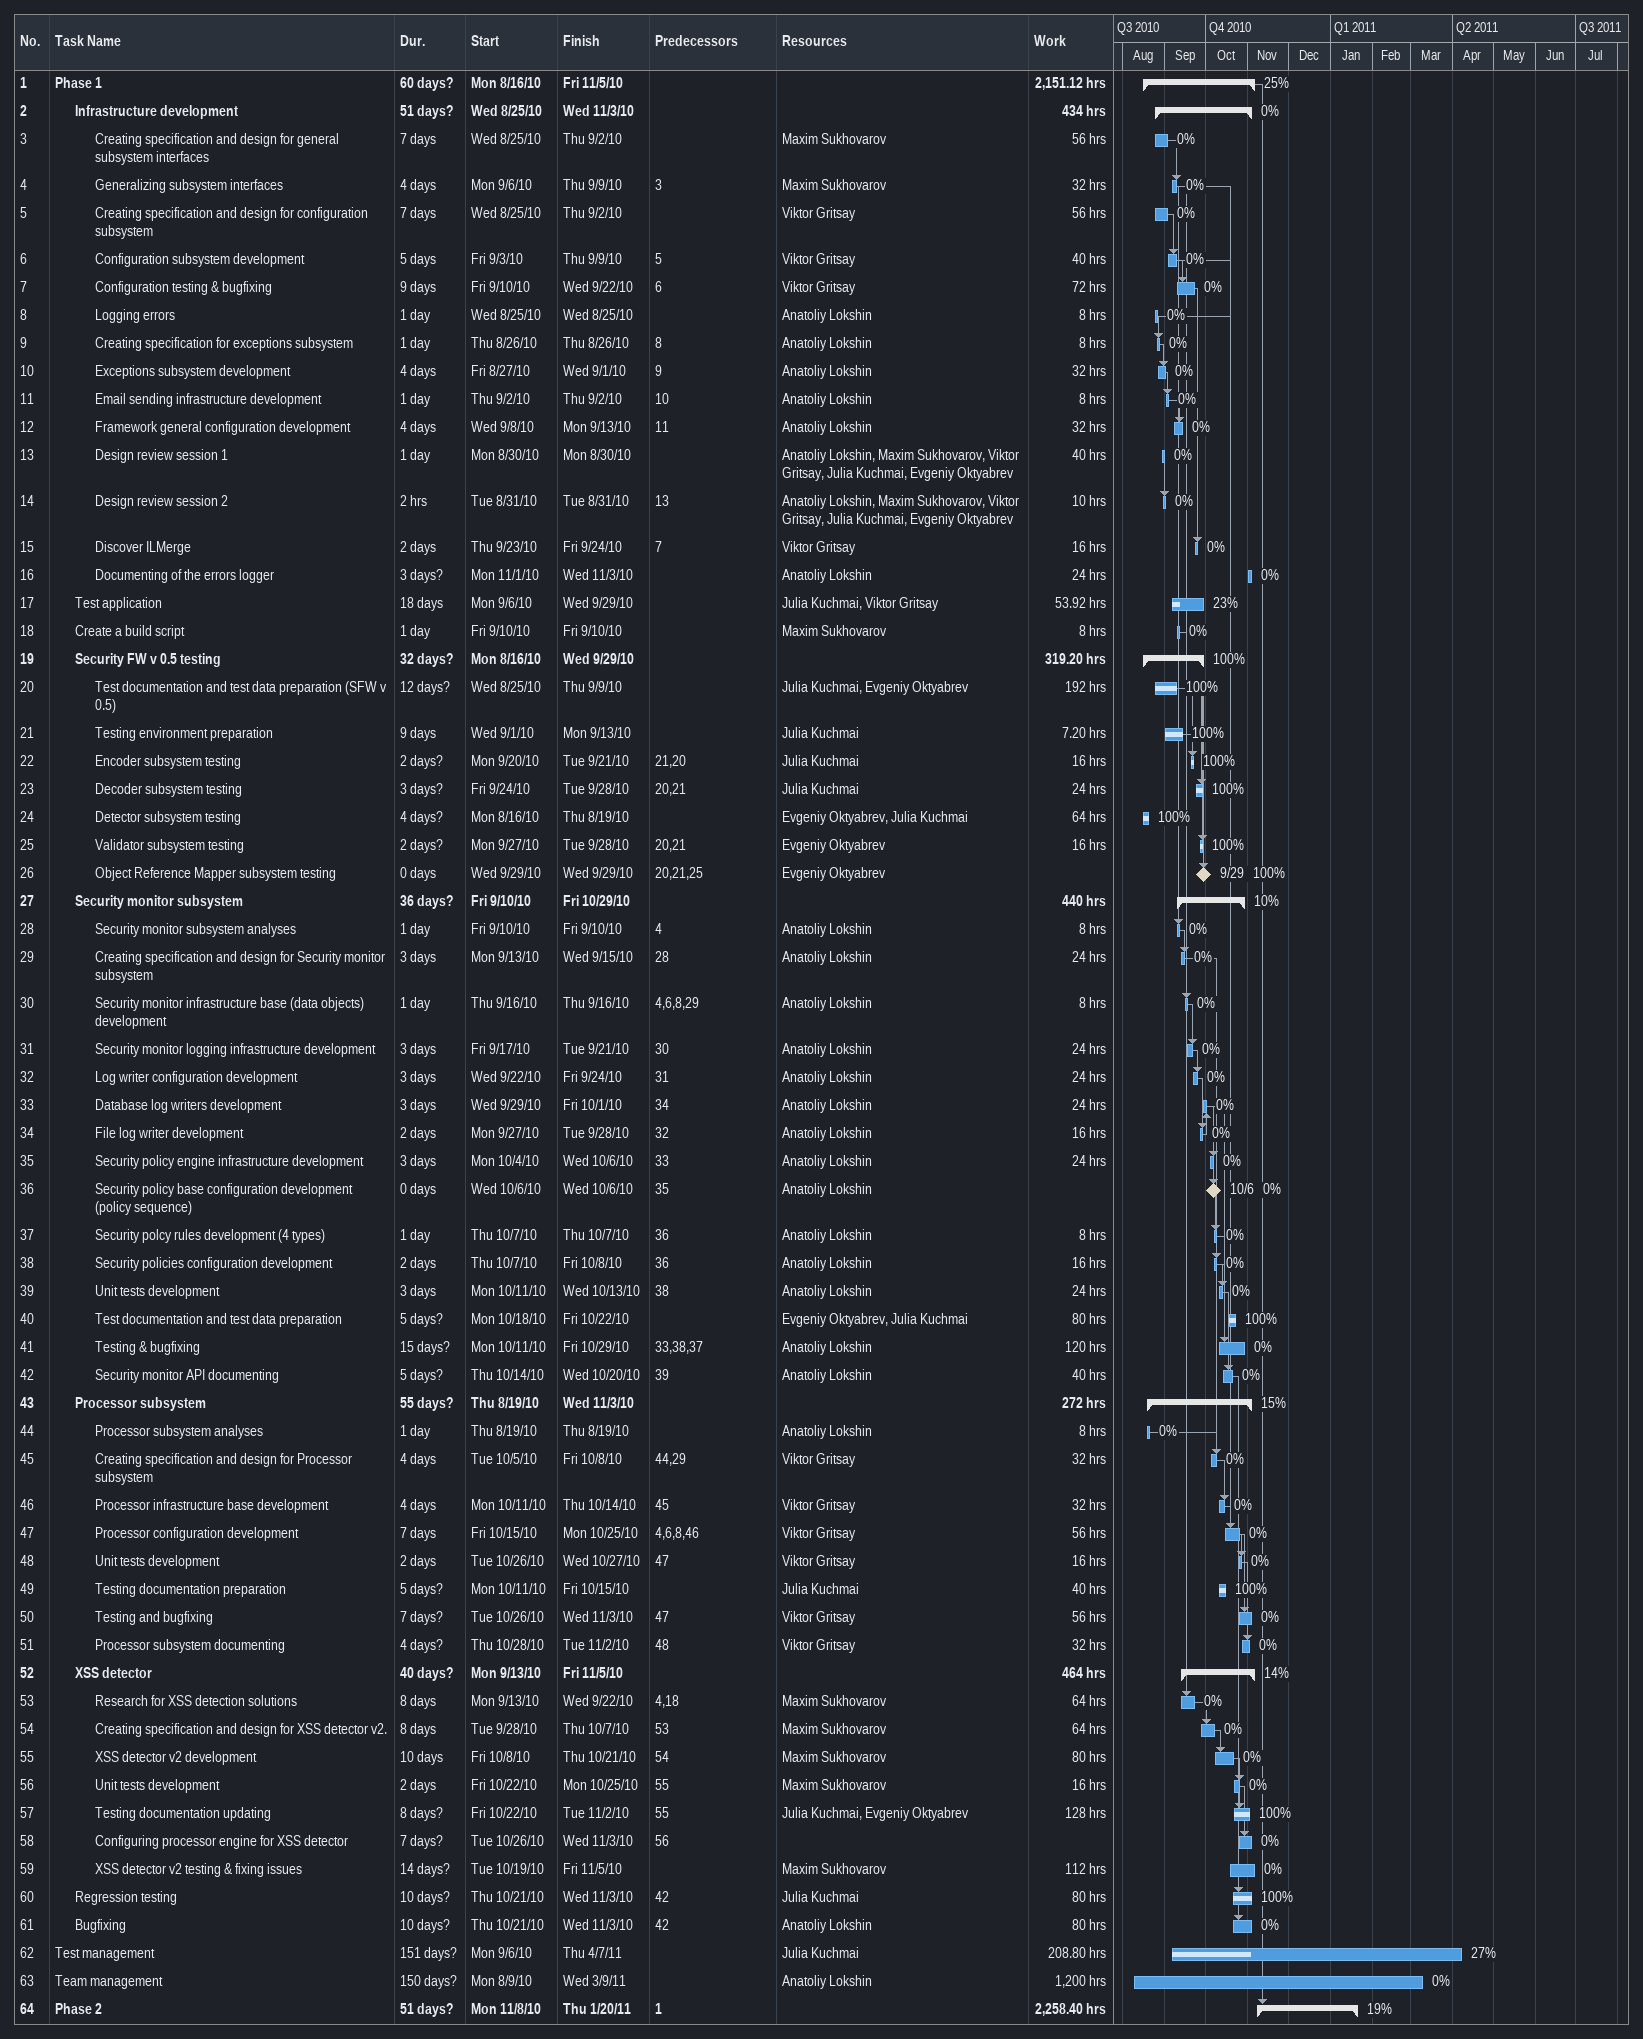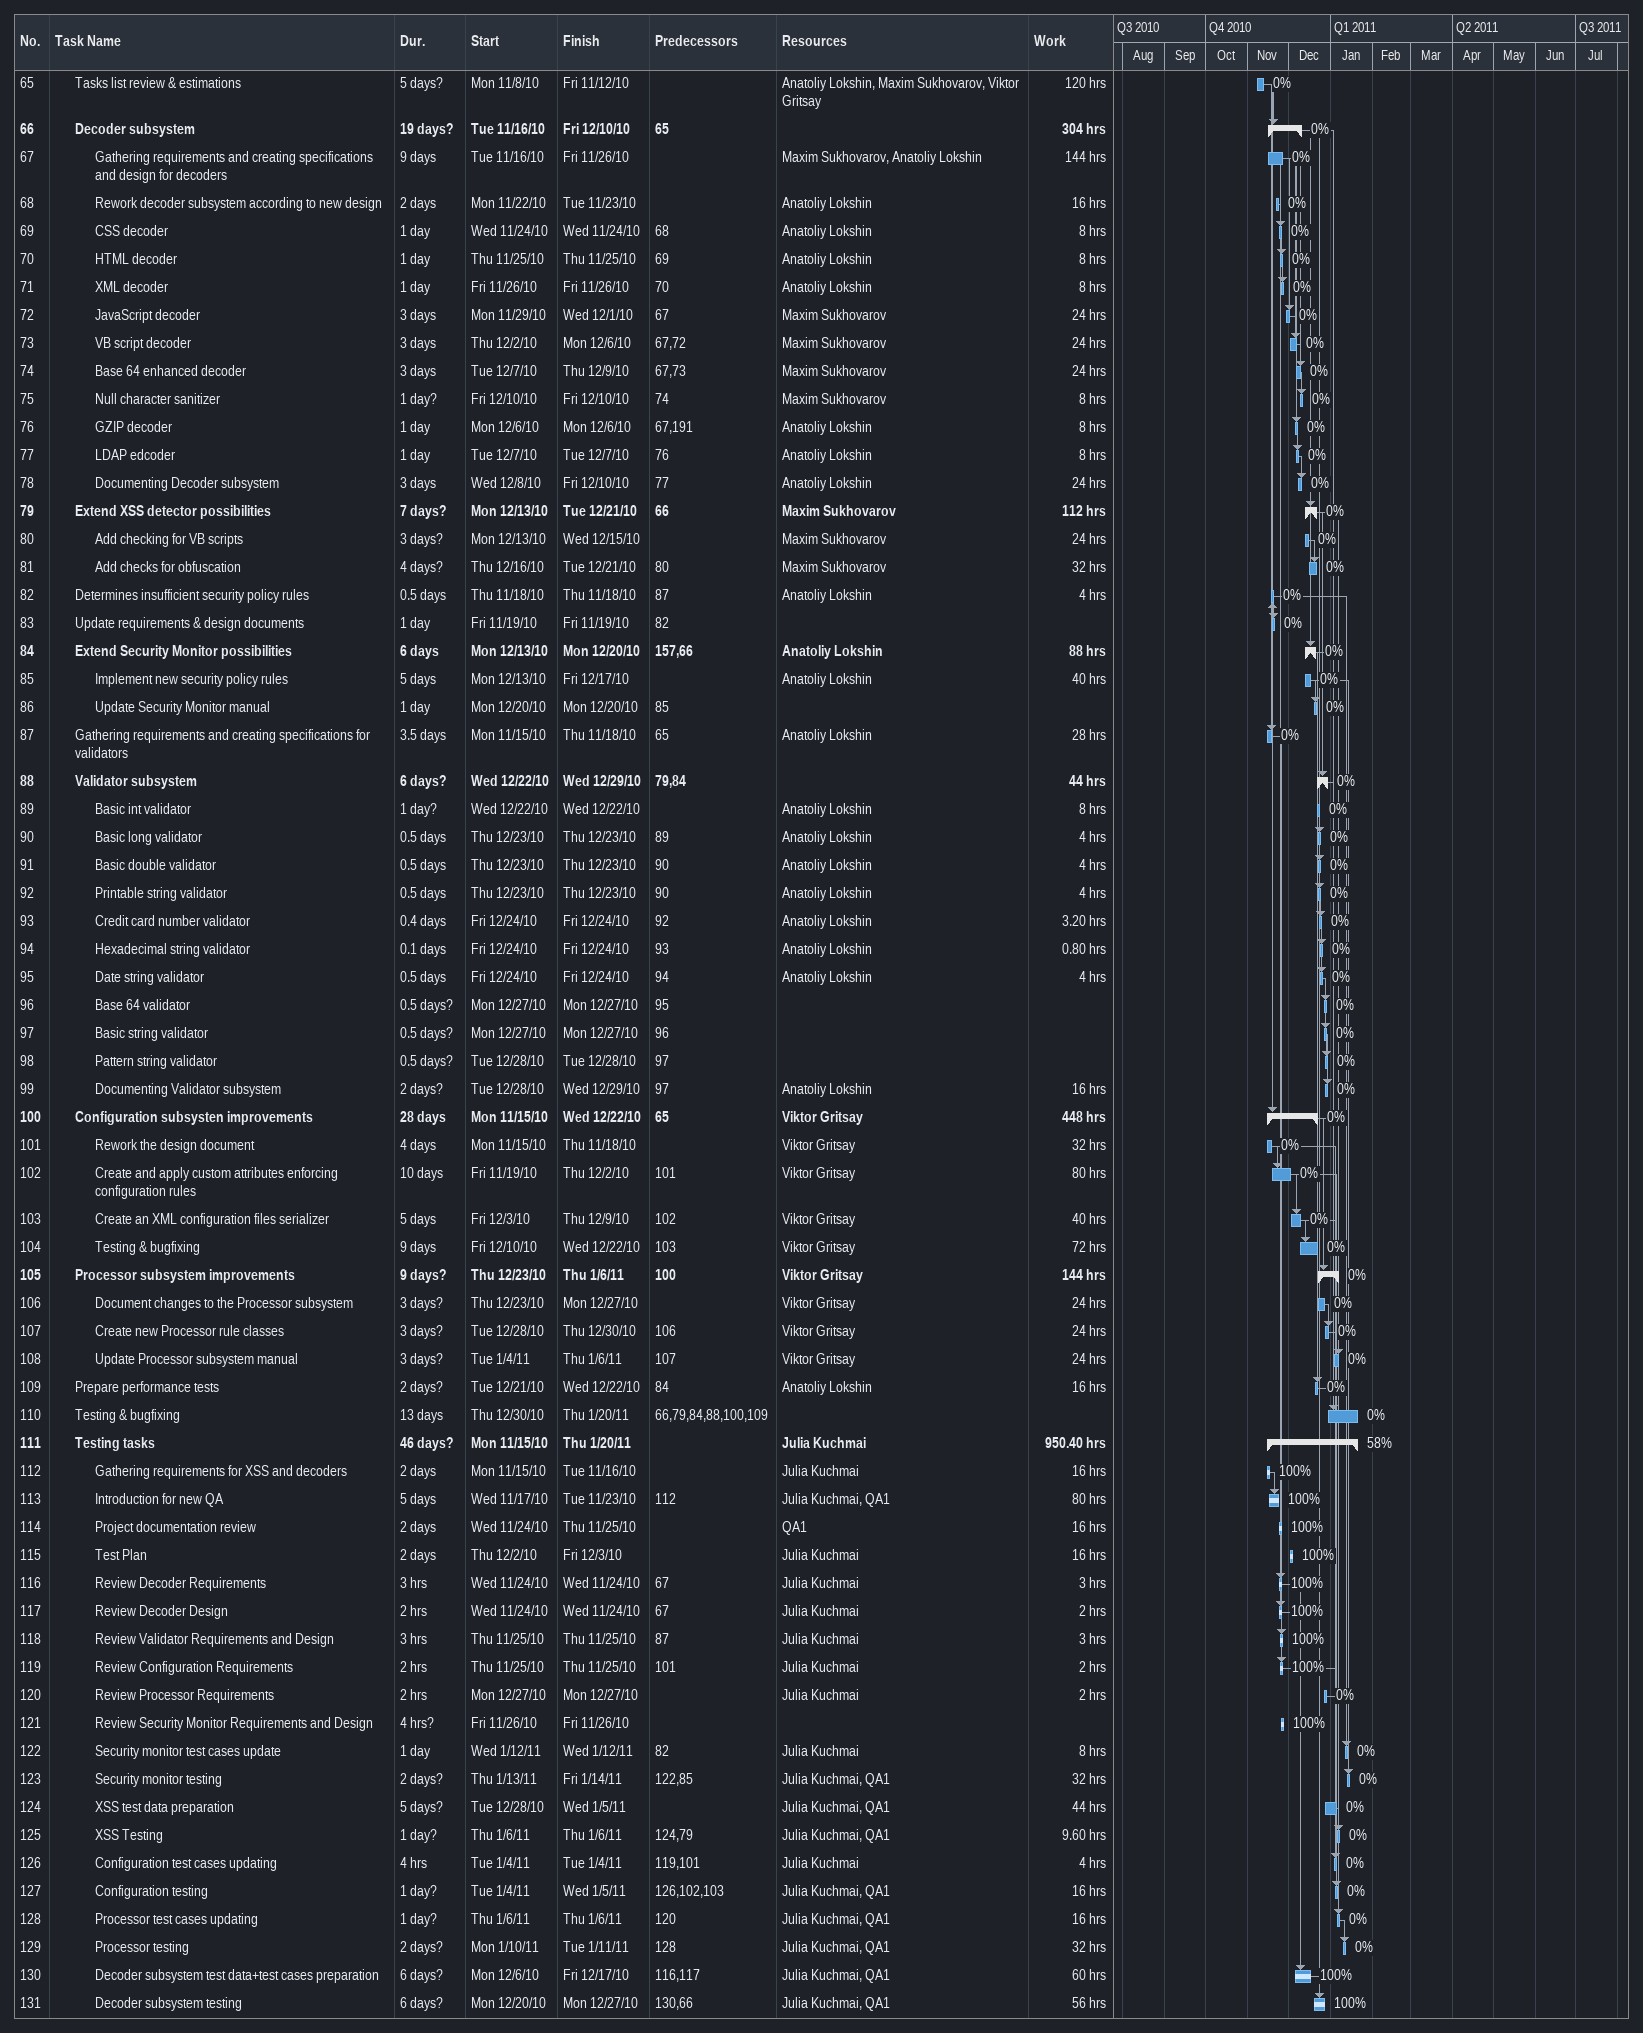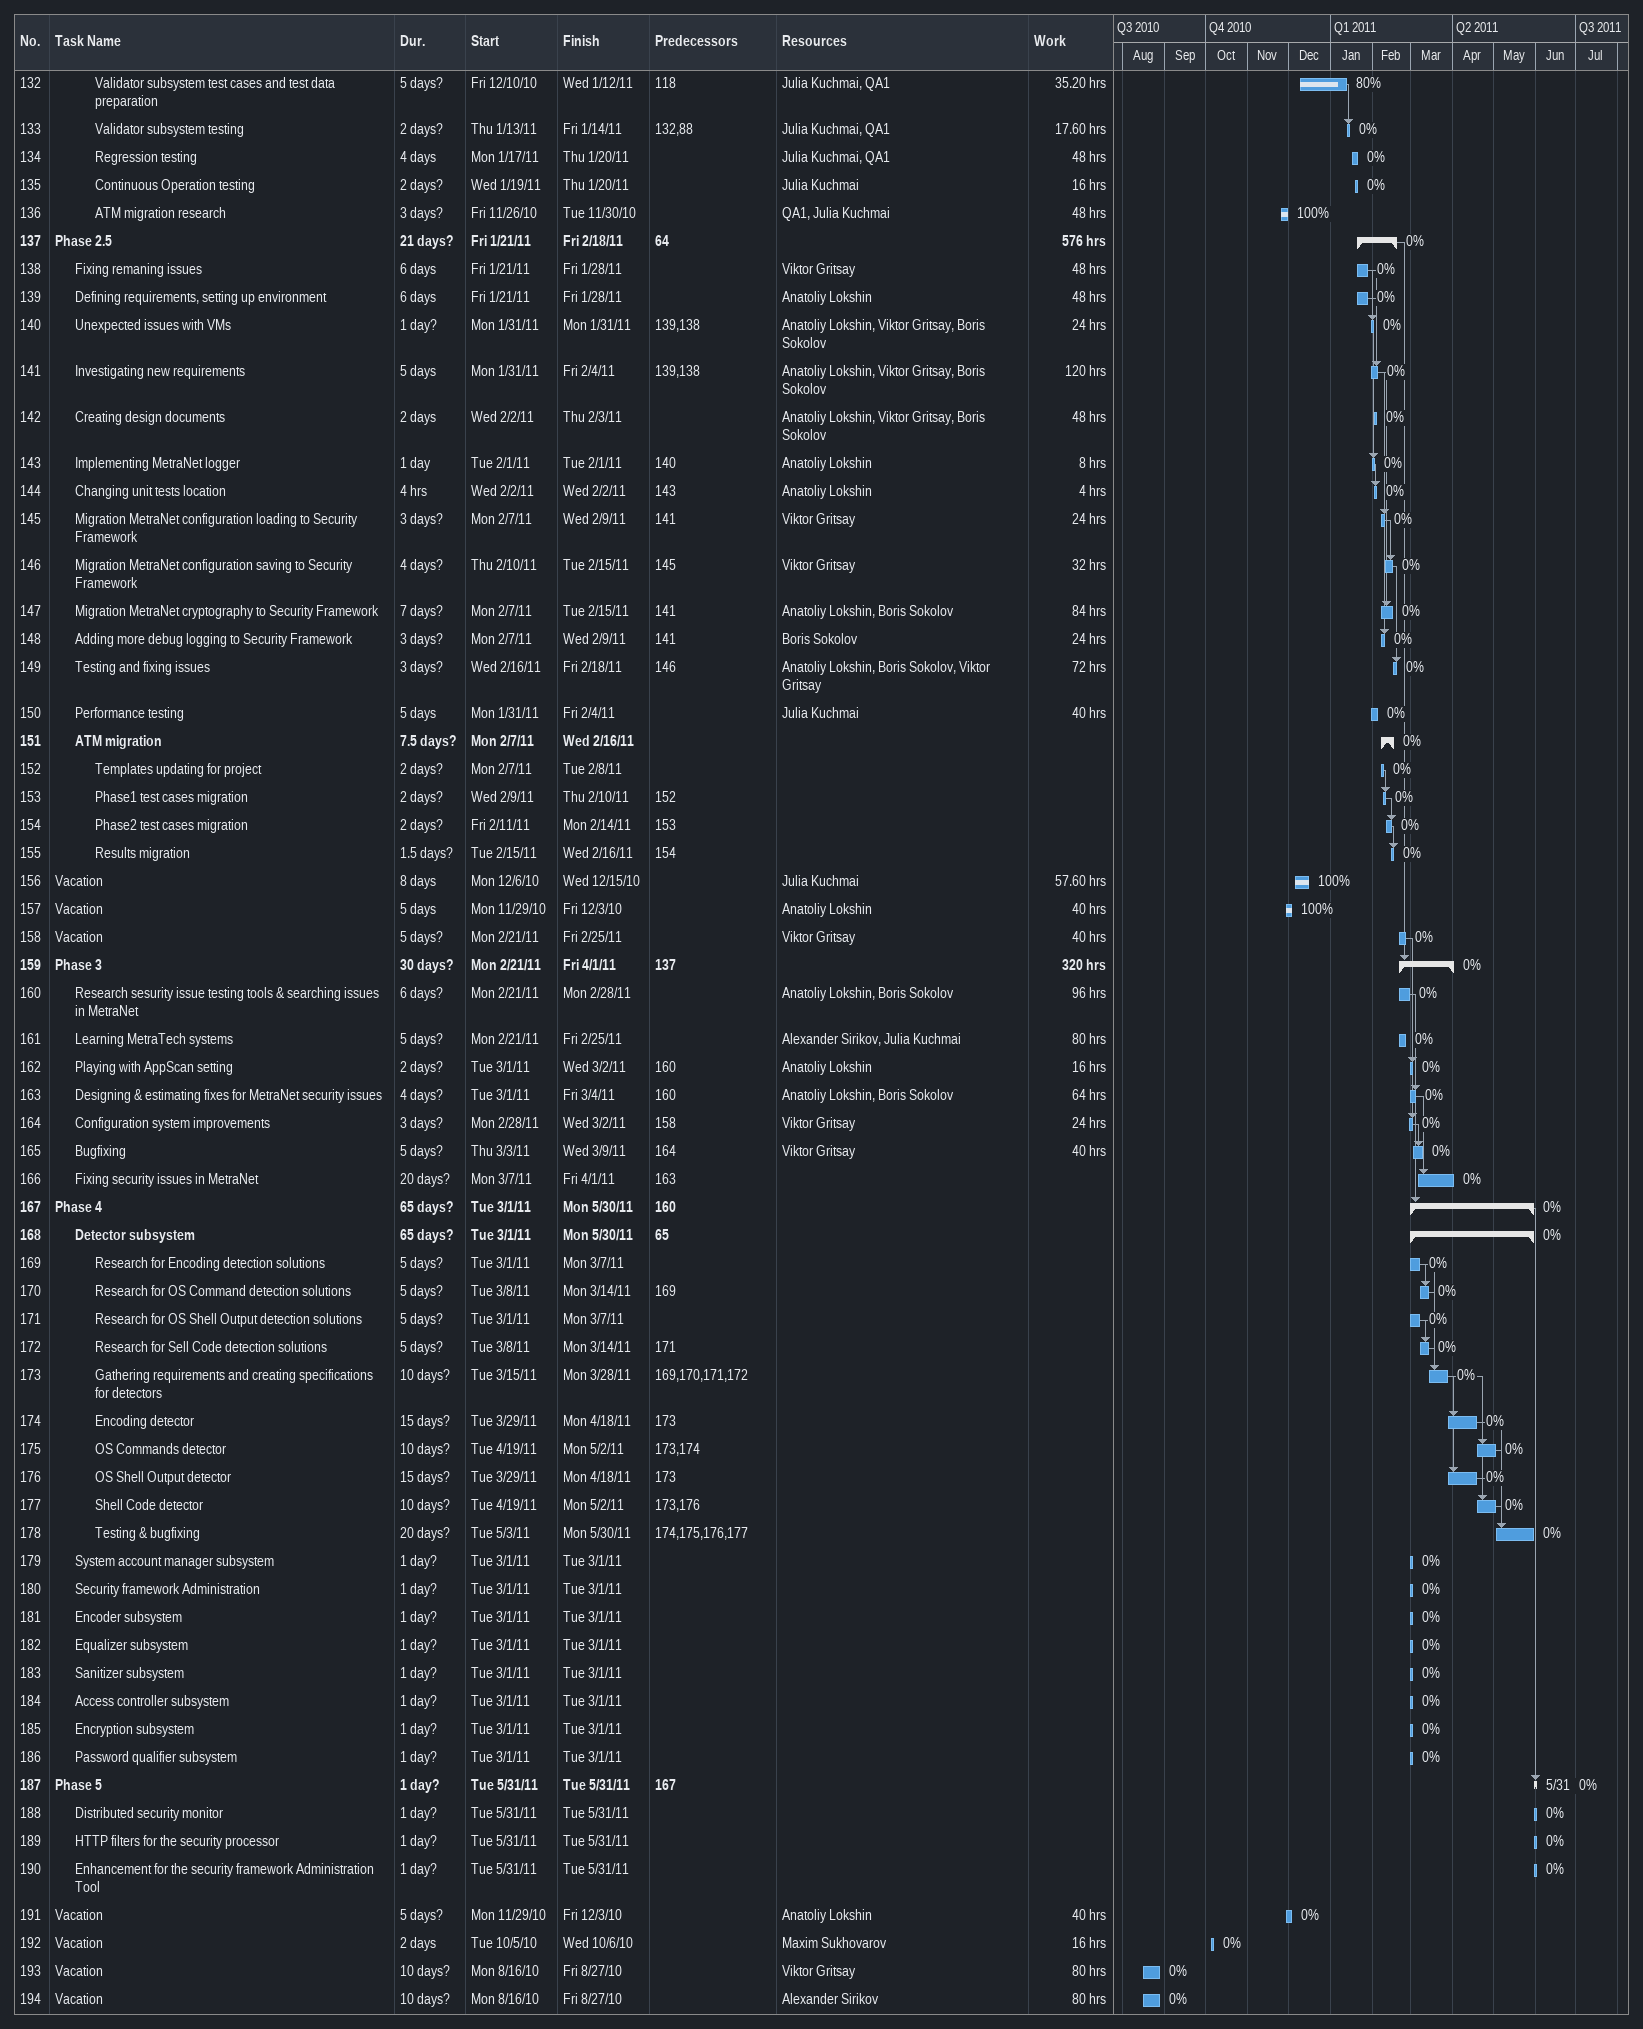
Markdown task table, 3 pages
| ID | Level | Task | Duration | Start | Finish | Predecessors | Resources | % complete | Work (h) |
|---|---|---|---|---|---|---|---|---|---|
| 1 | 1 | **Phase 1** | 60d? | 2010-08-16 | 2010-11-05 |  |  | 25 | 2151.12 |
| 2 | 2 | **Infrastructure development** | 51d? | 2010-08-25 | 2010-11-03 |  |  | 0 | 434 |
| 3 | 3 | Creating specification and design for general subsystem interfaces | 7d | 2010-08-25 | 2010-09-02 |  | Maxim Sukhovarov | 0 | 56 |
| 4 | 3 | Generalizing subsystem interfaces | 4d | 2010-09-06 | 2010-09-09 | 3 | Maxim Sukhovarov | 0 | 32 |
| 5 | 3 | Creating specification and design for configuration subsystem | 7d | 2010-08-25 | 2010-09-02 |  | Viktor Gritsay | 0 | 56 |
| 6 | 3 | Configuration subsystem development | 5d | 2010-09-03 | 2010-09-09 | 5 | Viktor Gritsay | 0 | 40 |
| 7 | 3 | Configuration testing & bugfixing | 9d | 2010-09-10 | 2010-09-22 | 6 | Viktor Gritsay | 0 | 72 |
| 8 | 3 | Logging errors | 1d | 2010-08-25 | 2010-08-25 |  | Anatoliy Lokshin | 0 | 8 |
| 9 | 3 | Creating specification for exceptions subsystem | 1d | 2010-08-26 | 2010-08-26 | 8 | Anatoliy Lokshin | 0 | 8 |
| 10 | 3 | Exceptions subsystem development | 4d | 2010-08-27 | 2010-09-01 | 9 | Anatoliy Lokshin | 0 | 32 |
| 11 | 3 | Email sending infrastructure development | 1d | 2010-09-02 | 2010-09-02 | 10 | Anatoliy Lokshin | 0 | 8 |
| 12 | 3 | Framework general configuration development | 4d | 2010-09-08 | 2010-09-13 | 11 | Anatoliy Lokshin | 0 | 32 |
| 13 | 3 | Design review session 1 | 1d | 2010-08-30 | 2010-08-30 |  | Anatoliy Lokshin, Maxim Sukhovarov, Viktor Gritsay, Julia Kuchmai, Evgeniy Oktyabrev | 0 | 40 |
| 14 | 3 | Design review session 2 | 2h | 2010-08-31 | 2010-08-31 | 13 | Anatoliy Lokshin, Maxim Sukhovarov, Viktor Gritsay, Julia Kuchmai, Evgeniy Oktyabrev | 0 | 10 |
| 15 | 3 | Discover ILMerge | 2d | 2010-09-23 | 2010-09-24 | 7 | Viktor Gritsay | 0 | 16 |
| 16 | 3 | Documenting of the errors logger | 3d? | 2010-11-01 | 2010-11-03 |  | Anatoliy Lokshin | 0 | 24 |
| 17 | 2 | Test application | 18d | 2010-09-06 | 2010-09-29 |  | Julia Kuchmai, Viktor Gritsay | 23 | 53.92 |
| 18 | 2 | Create a build script | 1d | 2010-09-10 | 2010-09-10 |  | Maxim Sukhovarov | 0 | 8 |
| 19 | 2 | **Security FW v 0.5 testing** | 32d? | 2010-08-16 | 2010-09-29 |  |  | 100 | 319.20 |
| 20 | 3 | Test documentation and test data preparation (SFW v 0.5) | 12d? | 2010-08-25 | 2010-09-09 |  | Julia Kuchmai, Evgeniy Oktyabrev | 100 | 192 |
| 21 | 3 | Testing environment preparation | 9d | 2010-09-01 | 2010-09-13 |  | Julia Kuchmai | 100 | 7.20 |
| 22 | 3 | Encoder subsystem testing | 2d? | 2010-09-20 | 2010-09-21 | 21, 20 | Julia Kuchmai | 100 | 16 |
| 23 | 3 | Decoder subsystem testing | 3d? | 2010-09-24 | 2010-09-28 | 20, 21 | Julia Kuchmai | 100 | 24 |
| 24 | 3 | Detector subsystem testing | 4d? | 2010-08-16 | 2010-08-19 |  | Evgeniy Oktyabrev, Julia Kuchmai | 100 | 64 |
| 25 | 3 | Validator subsystem testing | 2d? | 2010-09-27 | 2010-09-28 | 20, 21 | Evgeniy Oktyabrev | 100 | 16 |
| 26 | 3 | Object Reference Mapper subsystem testing | 0d | 2010-09-29 | 2010-09-29 | 20, 21, 25 | Evgeniy Oktyabrev | 100 |  |
| 27 | 2 | **Security monitor subsystem** | 36d? | 2010-09-10 | 2010-10-29 |  |  | 10 | 440 |
| 28 | 3 | Security monitor subsystem analyses | 1d | 2010-09-10 | 2010-09-10 | 4 | Anatoliy Lokshin | 0 | 8 |
| 29 | 3 | Creating specification and design for Security monitor subsystem | 3d | 2010-09-13 | 2010-09-15 | 28 | Anatoliy Lokshin | 0 | 24 |
| 30 | 3 | Security monitor infrastructure base (data objects) development | 1d | 2010-09-16 | 2010-09-16 | 4, 6, 8, 29 | Anatoliy Lokshin | 0 | 8 |
| 31 | 3 | Security monitor logging infrastructure development | 3d | 2010-09-17 | 2010-09-21 | 30 | Anatoliy Lokshin | 0 | 24 |
| 32 | 3 | Log writer configuration development | 3d | 2010-09-22 | 2010-09-24 | 31 | Anatoliy Lokshin | 0 | 24 |
| 33 | 3 | Database log writers development | 3d | 2010-09-29 | 2010-10-01 | 34 | Anatoliy Lokshin | 0 | 24 |
| 34 | 3 | File log writer development | 2d | 2010-09-27 | 2010-09-28 | 32 | Anatoliy Lokshin | 0 | 16 |
| 35 | 3 | Security policy engine infrastructure development | 3d | 2010-10-04 | 2010-10-06 | 33 | Anatoliy Lokshin | 0 | 24 |
| 36 | 3 | Security policy base configuration development (policy sequence) | 0d | 2010-10-06 | 2010-10-06 | 35 | Anatoliy Lokshin | 0 |  |
| 37 | 3 | Security polcy rules development (4 types) | 1d | 2010-10-07 | 2010-10-07 | 36 | Anatoliy Lokshin | 0 | 8 |
| 38 | 3 | Security policies configuration development | 2d | 2010-10-07 | 2010-10-08 | 36 | Anatoliy Lokshin | 0 | 16 |
| 39 | 3 | Unit tests development | 3d | 2010-10-11 | 2010-10-13 | 38 | Anatoliy Lokshin | 0 | 24 |
| 40 | 3 | Test documentation and test data preparation | 5d? | 2010-10-18 | 2010-10-22 |  | Evgeniy Oktyabrev, Julia Kuchmai | 100 | 80 |
| 41 | 3 | Testing & bugfixing | 15d? | 2010-10-11 | 2010-10-29 | 33, 38, 37 | Anatoliy Lokshin | 0 | 120 |
| 42 | 3 | Security monitor API documenting | 5d? | 2010-10-14 | 2010-10-20 | 39 | Anatoliy Lokshin | 0 | 40 |
| 43 | 2 | **Processor subsystem** | 55d? | 2010-08-19 | 2010-11-03 |  |  | 15 | 272 |
| 44 | 3 | Processor subsystem analyses | 1d | 2010-08-19 | 2010-08-19 |  | Anatoliy Lokshin | 0 | 8 |
| 45 | 3 | Creating specification and design for Processor subsystem | 4d | 2010-10-05 | 2010-10-08 | 44, 29 | Viktor Gritsay | 0 | 32 |
| 46 | 3 | Processor infrastructure base development | 4d | 2010-10-11 | 2010-10-14 | 45 | Viktor Gritsay | 0 | 32 |
| 47 | 3 | Processor configuration development | 7d | 2010-10-15 | 2010-10-25 | 4, 6, 8, 46 | Viktor Gritsay | 0 | 56 |
| 48 | 3 | Unit tests development | 2d | 2010-10-26 | 2010-10-27 | 47 | Viktor Gritsay | 0 | 16 |
| 49 | 3 | Testing documentation preparation | 5d? | 2010-10-11 | 2010-10-15 |  | Julia Kuchmai | 100 | 40 |
| 50 | 3 | Testing and bugfixing | 7d? | 2010-10-26 | 2010-11-03 | 47 | Viktor Gritsay | 0 | 56 |
| 51 | 3 | Processor subsystem documenting | 4d? | 2010-10-28 | 2010-11-02 | 48 | Viktor Gritsay | 0 | 32 |
| 52 | 2 | **XSS detector** | 40d? | 2010-09-13 | 2010-11-05 |  |  | 14 | 464 |
| 53 | 3 | Research for XSS detection solutions | 8d | 2010-09-13 | 2010-09-22 | 4, 18 | Maxim Sukhovarov | 0 | 64 |
| 54 | 3 | Creating specification and design for XSS detector v2. | 8d | 2010-09-28 | 2010-10-07 | 53 | Maxim Sukhovarov | 0 | 64 |
| 55 | 3 | XSS detector v2 development | 10d | 2010-10-08 | 2010-10-21 | 54 | Maxim Sukhovarov | 0 | 80 |
| 56 | 3 | Unit tests development | 2d | 2010-10-22 | 2010-10-25 | 55 | Maxim Sukhovarov | 0 | 16 |
| 57 | 3 | Testing documentation updating | 8d? | 2010-10-22 | 2010-11-02 | 55 | Julia Kuchmai, Evgeniy Oktyabrev | 100 | 128 |
| 58 | 3 | Configuring processor engine for XSS detector | 7d? | 2010-10-26 | 2010-11-03 | 56 |  | 0 |  |
| 59 | 3 | XSS detector v2 testing & fixing issues | 14d? | 2010-10-19 | 2010-11-05 |  | Maxim Sukhovarov | 0 | 112 |
| 60 | 2 | Regression testing | 10d? | 2010-10-21 | 2010-11-03 | 42 | Julia Kuchmai | 100 | 80 |
| 61 | 2 | Bugfixing | 10d? | 2010-10-21 | 2010-11-03 | 42 | Anatoliy Lokshin | 0 | 80 |
| 62 | 1 | Test management | 151d? | 2010-09-06 | 2011-04-07 |  | Julia Kuchmai | 27 | 208.80 |
| 63 | 1 | Team management | 150d? | 2010-08-09 | 2011-03-09 |  | Anatoliy Lokshin | 0 | 1200 |
| 64 | 1 | **Phase 2** | 51d? | 2010-11-08 | 2011-01-20 | 1 |  | 19 | 2258.40 |
| 65 | 2 | Tasks list review & estimations | 5d? | 2010-11-08 | 2010-11-12 |  | Anatoliy Lokshin, Maxim Sukhovarov, Viktor Gritsay | 0 | 120 |
| 66 | 2 | **Decoder subsystem** | 19d? | 2010-11-16 | 2010-12-10 | 65 |  | 0 | 304 |
| 67 | 3 | Gathering requirements and creating specifications and design for decoders | 9d | 2010-11-16 | 2010-11-26 |  | Maxim Sukhovarov, Anatoliy Lokshin | 0 | 144 |
| 68 | 3 | Rework decoder subsystem according to new design | 2d | 2010-11-22 | 2010-11-23 |  | Anatoliy Lokshin | 0 | 16 |
| 69 | 3 | CSS decoder | 1d | 2010-11-24 | 2010-11-24 | 68 | Anatoliy Lokshin | 0 | 8 |
| 70 | 3 | HTML decoder | 1d | 2010-11-25 | 2010-11-25 | 69 | Anatoliy Lokshin | 0 | 8 |
| 71 | 3 | XML decoder | 1d | 2010-11-26 | 2010-11-26 | 70 | Anatoliy Lokshin | 0 | 8 |
| 72 | 3 | JavaScript decoder | 3d | 2010-11-29 | 2010-12-01 | 67 | Maxim Sukhovarov | 0 | 24 |
| 73 | 3 | VB script decoder | 3d | 2010-12-02 | 2010-12-06 | 67, 72 | Maxim Sukhovarov | 0 | 24 |
| 74 | 3 | Base 64 enhanced decoder | 3d | 2010-12-07 | 2010-12-09 | 67, 73 | Maxim Sukhovarov | 0 | 24 |
| 75 | 3 | Null character sanitizer | 1d? | 2010-12-10 | 2010-12-10 | 74 | Maxim Sukhovarov | 0 | 8 |
| 76 | 3 | GZIP decoder | 1d | 2010-12-06 | 2010-12-06 | 67, 191 | Anatoliy Lokshin | 0 | 8 |
| 77 | 3 | LDAP edcoder | 1d | 2010-12-07 | 2010-12-07 | 76 | Anatoliy Lokshin | 0 | 8 |
| 78 | 3 | Documenting Decoder subsystem | 3d | 2010-12-08 | 2010-12-10 | 77 | Anatoliy Lokshin | 0 | 24 |
| 79 | 2 | **Extend XSS detector possibilities** | 7d? | 2010-12-13 | 2010-12-21 | 66 | Maxim Sukhovarov | 0 | 112 |
| 80 | 3 | Add checking for VB scripts | 3d? | 2010-12-13 | 2010-12-15 |  | Maxim Sukhovarov | 0 | 24 |
| 81 | 3 | Add checks for obfuscation | 4d? | 2010-12-16 | 2010-12-21 | 80 | Maxim Sukhovarov | 0 | 32 |
| 82 | 2 | Determines insufficient security policy rules | 0.5d | 2010-11-18 | 2010-11-18 | 87 | Anatoliy Lokshin | 0 | 4 |
| 83 | 2 | Update requirements & design documents | 1d | 2010-11-19 | 2010-11-19 | 82 |  | 0 |  |
| 84 | 2 | **Extend Security Monitor possibilities** | 6d | 2010-12-13 | 2010-12-20 | 157, 66 | Anatoliy Lokshin | 0 | 88 |
| 85 | 3 | Implement new security policy rules | 5d | 2010-12-13 | 2010-12-17 |  | Anatoliy Lokshin | 0 | 40 |
| 86 | 3 | Update Security Monitor manual | 1d | 2010-12-20 | 2010-12-20 | 85 |  | 0 |  |
| 87 | 2 | Gathering requirements and creating specifications for validators | 3.5d | 2010-11-15 | 2010-11-18 | 65 | Anatoliy Lokshin | 0 | 28 |
| 88 | 2 | **Validator subsystem** | 6d? | 2010-12-22 | 2010-12-29 | 79, 84 |  | 0 | 44 |
| 89 | 3 | Basic int validator | 1d? | 2010-12-22 | 2010-12-22 |  | Anatoliy Lokshin | 0 | 8 |
| 90 | 3 | Basic long validator | 0.5d | 2010-12-23 | 2010-12-23 | 89 | Anatoliy Lokshin | 0 | 4 |
| 91 | 3 | Basic double validator | 0.5d | 2010-12-23 | 2010-12-23 | 90 | Anatoliy Lokshin | 0 | 4 |
| 92 | 3 | Printable string validator | 0.5d | 2010-12-23 | 2010-12-23 | 90 | Anatoliy Lokshin | 0 | 4 |
| 93 | 3 | Credit card number validator | 0.4d | 2010-12-24 | 2010-12-24 | 92 | Anatoliy Lokshin | 0 | 3.20 |
| 94 | 3 | Hexadecimal string validator | 0.1d | 2010-12-24 | 2010-12-24 | 93 | Anatoliy Lokshin | 0 | 0.80 |
| 95 | 3 | Date string validator | 0.5d | 2010-12-24 | 2010-12-24 | 94 | Anatoliy Lokshin | 0 | 4 |
| 96 | 3 | Base 64 validator | 0.5d? | 2010-12-27 | 2010-12-27 | 95 |  | 0 |  |
| 97 | 3 | Basic string validator | 0.5d? | 2010-12-27 | 2010-12-27 | 96 |  | 0 |  |
| 98 | 3 | Pattern string validator | 0.5d? | 2010-12-28 | 2010-12-28 | 97 |  | 0 |  |
| 99 | 3 | Documenting Validator subsystem | 2d? | 2010-12-28 | 2010-12-29 | 97 | Anatoliy Lokshin | 0 | 16 |
| 100 | 2 | **Configuration subsysten improvements** | 28d | 2010-11-15 | 2010-12-22 | 65 | Viktor Gritsay | 0 | 448 |
| 101 | 3 | Rework the design document | 4d | 2010-11-15 | 2010-11-18 |  | Viktor Gritsay | 0 | 32 |
| 102 | 3 | Create and apply custom attributes enforcing configuration rules | 10d | 2010-11-19 | 2010-12-02 | 101 | Viktor Gritsay | 0 | 80 |
| 103 | 3 | Create an XML configuration files serializer | 5d | 2010-12-03 | 2010-12-09 | 102 | Viktor Gritsay | 0 | 40 |
| 104 | 3 | Testing & bugfixing | 9d | 2010-12-10 | 2010-12-22 | 103 | Viktor Gritsay | 0 | 72 |
| 105 | 2 | **Processor subsystem improvements** | 9d? | 2010-12-23 | 2011-01-06 | 100 | Viktor Gritsay | 0 | 144 |
| 106 | 3 | Document changes to the Processor subsystem | 3d? | 2010-12-23 | 2010-12-27 |  | Viktor Gritsay | 0 | 24 |
| 107 | 3 | Create new Processor rule classes | 3d? | 2010-12-28 | 2010-12-30 | 106 | Viktor Gritsay | 0 | 24 |
| 108 | 3 | Update Processor subsystem manual | 3d? | 2011-01-04 | 2011-01-06 | 107 | Viktor Gritsay | 0 | 24 |
| 109 | 2 | Prepare performance tests | 2d? | 2010-12-21 | 2010-12-22 | 84 | Anatoliy Lokshin | 0 | 16 |
| 110 | 2 | Testing & bugfixing | 13d | 2010-12-30 | 2011-01-20 | 66, 79, 84, 88, 100, 109 |  | 0 |  |
| 111 | 2 | **Testing tasks** | 46d? | 2010-11-15 | 2011-01-20 |  | Julia Kuchmai | 58 | 950.40 |
| 112 | 3 | Gathering requirements for XSS and decoders | 2d | 2010-11-15 | 2010-11-16 |  | Julia Kuchmai | 100 | 16 |
| 113 | 3 | Introduction for new QA | 5d | 2010-11-17 | 2010-11-23 | 112 | Julia Kuchmai, QA1 | 100 | 80 |
| 114 | 3 | Project documentation review | 2d | 2010-11-24 | 2010-11-25 |  | QA1 | 100 | 16 |
| 115 | 3 | Test Plan | 2d | 2010-12-02 | 2010-12-03 |  | Julia Kuchmai | 100 | 16 |
| 116 | 3 | Review Decoder Requirements | 3h | 2010-11-24 | 2010-11-24 | 67 | Julia Kuchmai | 100 | 3 |
| 117 | 3 | Review Decoder Design | 2h | 2010-11-24 | 2010-11-24 | 67 | Julia Kuchmai | 100 | 2 |
| 118 | 3 | Review Validator Requirements and Design | 3h | 2010-11-25 | 2010-11-25 | 87 | Julia Kuchmai | 100 | 3 |
| 119 | 3 | Review Configuration Requirements | 2h | 2010-11-25 | 2010-11-25 | 101 | Julia Kuchmai | 100 | 2 |
| 120 | 3 | Review Processor Requirements | 2h | 2010-12-27 | 2010-12-27 |  | Julia Kuchmai | 0 | 2 |
| 121 | 3 | Review Security Monitor Requirements and Design | 4h? | 2010-11-26 | 2010-11-26 |  |  | 100 |  |
| 122 | 3 | Security monitor test cases update | 1d | 2011-01-12 | 2011-01-12 | 82 | Julia Kuchmai | 0 | 8 |
| 123 | 3 | Security monitor testing | 2d? | 2011-01-13 | 2011-01-14 | 122, 85 | Julia Kuchmai, QA1 | 0 | 32 |
| 124 | 3 | XSS test data preparation | 5d? | 2010-12-28 | 2011-01-05 |  | Julia Kuchmai, QA1 | 0 | 44 |
| 125 | 3 | XSS Testing | 1d? | 2011-01-06 | 2011-01-06 | 124, 79 | Julia Kuchmai, QA1 | 0 | 9.60 |
| 126 | 3 | Configuration test cases updating | 4h | 2011-01-04 | 2011-01-04 | 119, 101 | Julia Kuchmai | 0 | 4 |
| 127 | 3 | Configuration testing | 1d? | 2011-01-04 | 2011-01-05 | 126, 102, 103 | Julia Kuchmai, QA1 | 0 | 16 |
| 128 | 3 | Processor test cases updating | 1d? | 2011-01-06 | 2011-01-06 | 120 | Julia Kuchmai, QA1 | 0 | 16 |
| 129 | 3 | Processor testing | 2d? | 2011-01-10 | 2011-01-11 | 128 | Julia Kuchmai, QA1 | 0 | 32 |
| 130 | 3 | Decoder subsystem test data+test cases preparation | 6d? | 2010-12-06 | 2010-12-17 | 116, 117 | Julia Kuchmai, QA1 | 100 | 60 |
| 131 | 3 | Decoder subsystem testing | 6d? | 2010-12-20 | 2010-12-27 | 130, 66 | Julia Kuchmai, QA1 | 100 | 56 |
| 132 | 3 | Validator subsystem test cases and test data preparation | 5d? | 2010-12-10 | 2011-01-12 | 118 | Julia Kuchmai, QA1 | 80 | 35.20 |
| 133 | 3 | Validator subsystem testing | 2d? | 2011-01-13 | 2011-01-14 | 132, 88 | Julia Kuchmai, QA1 | 0 | 17.60 |
| 134 | 3 | Regression testing | 4d | 2011-01-17 | 2011-01-20 |  | Julia Kuchmai, QA1 | 0 | 48 |
| 135 | 3 | Continuous Operation testing | 2d? | 2011-01-19 | 2011-01-20 |  | Julia Kuchmai | 0 | 16 |
| 136 | 3 | ATM migration research | 3d? | 2010-11-26 | 2010-11-30 |  | QA1, Julia Kuchmai | 100 | 48 |
| 137 | 1 | **Phase 2.5** | 21d? | 2011-01-21 | 2011-02-18 | 64 |  | 0 | 576 |
| 138 | 2 | Fixing remaning issues | 6d | 2011-01-21 | 2011-01-28 |  | Viktor Gritsay | 0 | 48 |
| 139 | 2 | Defining requirements, setting up environment | 6d | 2011-01-21 | 2011-01-28 |  | Anatoliy Lokshin | 0 | 48 |
| 140 | 2 | Unexpected issues with VMs | 1d? | 2011-01-31 | 2011-01-31 | 139, 138 | Anatoliy Lokshin, Viktor Gritsay, Boris Sokolov | 0 | 24 |
| 141 | 2 | Investigating new requirements | 5d | 2011-01-31 | 2011-02-04 | 139, 138 | Anatoliy Lokshin, Viktor Gritsay, Boris Sokolov | 0 | 120 |
| 142 | 2 | Creating design documents | 2d | 2011-02-02 | 2011-02-03 |  | Anatoliy Lokshin, Viktor Gritsay, Boris Sokolov | 0 | 48 |
| 143 | 2 | Implementing MetraNet logger | 1d | 2011-02-01 | 2011-02-01 | 140 | Anatoliy Lokshin | 0 | 8 |
| 144 | 2 | Changing unit tests location | 4h | 2011-02-02 | 2011-02-02 | 143 | Anatoliy Lokshin | 0 | 4 |
| 145 | 2 | Migration MetraNet configuration loading to Security Framework | 3d? | 2011-02-07 | 2011-02-09 | 141 | Viktor Gritsay | 0 | 24 |
| 146 | 2 | Migration MetraNet configuration saving to Security Framework | 4d? | 2011-02-10 | 2011-02-15 | 145 | Viktor Gritsay | 0 | 32 |
| 147 | 2 | Migration MetraNet cryptography to Security Framework | 7d? | 2011-02-07 | 2011-02-15 | 141 | Anatoliy Lokshin, Boris Sokolov | 0 | 84 |
| 148 | 2 | Adding more debug logging to Security Framework | 3d? | 2011-02-07 | 2011-02-09 | 141 | Boris Sokolov | 0 | 24 |
| 149 | 2 | Testing and fixing issues | 3d? | 2011-02-16 | 2011-02-18 | 146 | Anatoliy Lokshin, Boris Sokolov, Viktor Gritsay | 0 | 72 |
| 150 | 2 | Performance testing | 5d | 2011-01-31 | 2011-02-04 |  | Julia Kuchmai | 0 | 40 |
| 151 | 2 | **ATM migration** | 7.5d? | 2011-02-07 | 2011-02-16 |  |  | 0 |  |
| 152 | 3 | Templates updating for project | 2d? | 2011-02-07 | 2011-02-08 |  |  | 0 |  |
| 153 | 3 | Phase1 test cases migration | 2d? | 2011-02-09 | 2011-02-10 | 152 |  | 0 |  |
| 154 | 3 | Phase2 test cases migration | 2d? | 2011-02-11 | 2011-02-14 | 153 |  | 0 |  |
| 155 | 3 | Results migration | 1.5d? | 2011-02-15 | 2011-02-16 | 154 |  | 0 |  |
| 156 | 1 | Vacation | 8d | 2010-12-06 | 2010-12-15 |  | Julia Kuchmai | 100 | 57.60 |
| 157 | 1 | Vacation | 5d | 2010-11-29 | 2010-12-03 |  | Anatoliy Lokshin | 100 | 40 |
| 158 | 1 | Vacation | 5d? | 2011-02-21 | 2011-02-25 |  | Viktor Gritsay | 0 | 40 |
| 159 | 1 | **Phase 3** | 30d? | 2011-02-21 | 2011-04-01 | 137 |  | 0 | 320 |
| 160 | 2 | Research sesurity issue testing tools & searching issues in MetraNet | 6d? | 2011-02-21 | 2011-02-28 |  | Anatoliy Lokshin, Boris Sokolov | 0 | 96 |
| 161 | 2 | Learning MetraTech systems | 5d? | 2011-02-21 | 2011-02-25 |  | Alexander Sirikov, Julia Kuchmai | 0 | 80 |
| 162 | 2 | Playing with AppScan setting | 2d? | 2011-03-01 | 2011-03-02 | 160 | Anatoliy Lokshin | 0 | 16 |
| 163 | 2 | Designing & estimating fixes for MetraNet security issues | 4d? | 2011-03-01 | 2011-03-04 | 160 | Anatoliy Lokshin, Boris Sokolov | 0 | 64 |
| 164 | 2 | Configuration system improvements | 3d? | 2011-02-28 | 2011-03-02 | 158 | Viktor Gritsay | 0 | 24 |
| 165 | 2 | Bugfixing | 5d? | 2011-03-03 | 2011-03-09 | 164 | Viktor Gritsay | 0 | 40 |
| 166 | 2 | Fixing security issues in MetraNet | 20d? | 2011-03-07 | 2011-04-01 | 163 |  | 0 |  |
| 167 | 1 | **Phase 4** | 65d? | 2011-03-01 | 2011-05-30 | 160 |  | 0 |  |
| 168 | 2 | **Detector subsystem** | 65d? | 2011-03-01 | 2011-05-30 | 65 |  | 0 |  |
| 169 | 3 | Research for Encoding detection solutions | 5d? | 2011-03-01 | 2011-03-07 |  |  | 0 |  |
| 170 | 3 | Research for OS Command detection solutions | 5d? | 2011-03-08 | 2011-03-14 | 169 |  | 0 |  |
| 171 | 3 | Research for OS Shell Output detection solutions | 5d? | 2011-03-01 | 2011-03-07 |  |  | 0 |  |
| 172 | 3 | Research for Sell Code detection solutions | 5d? | 2011-03-08 | 2011-03-14 | 171 |  | 0 |  |
| 173 | 3 | Gathering requirements and creating specifications for detectors | 10d? | 2011-03-15 | 2011-03-28 | 169, 170, 171, 172 |  | 0 |  |
| 174 | 3 | Encoding detector | 15d? | 2011-03-29 | 2011-04-18 | 173 |  | 0 |  |
| 175 | 3 | OS Commands detector | 10d? | 2011-04-19 | 2011-05-02 | 173, 174 |  | 0 |  |
| 176 | 3 | OS Shell Output detector | 15d? | 2011-03-29 | 2011-04-18 | 173 |  | 0 |  |
| 177 | 3 | Shell Code detector | 10d? | 2011-04-19 | 2011-05-02 | 173, 176 |  | 0 |  |
| 178 | 3 | Testing & bugfixing | 20d? | 2011-05-03 | 2011-05-30 | 174, 175, 176, 177 |  | 0 |  |
| 179 | 2 | System account manager subsystem | 1d? | 2011-03-01 | 2011-03-01 |  |  | 0 |  |
| 180 | 2 | Security framework Administration | 1d? | 2011-03-01 | 2011-03-01 |  |  | 0 |  |
| 181 | 2 | Encoder subsystem | 1d? | 2011-03-01 | 2011-03-01 |  |  | 0 |  |
| 182 | 2 | Equalizer subsystem | 1d? | 2011-03-01 | 2011-03-01 |  |  | 0 |  |
| 183 | 2 | Sanitizer subsystem | 1d? | 2011-03-01 | 2011-03-01 |  |  | 0 |  |
| 184 | 2 | Access controller subsystem | 1d? | 2011-03-01 | 2011-03-01 |  |  | 0 |  |
| 185 | 2 | Encryption subsystem | 1d? | 2011-03-01 | 2011-03-01 |  |  | 0 |  |
| 186 | 2 | Password qualifier subsystem | 1d? | 2011-03-01 | 2011-03-01 |  |  | 0 |  |
| 187 | 1 | **Phase 5** | 1d? | 2011-05-31 | 2011-05-31 | 167 |  | 0 |  |
| 188 | 2 | Distributed security monitor | 1d? | 2011-05-31 | 2011-05-31 |  |  | 0 |  |
| 189 | 2 | HTTP filters for the security processor | 1d? | 2011-05-31 | 2011-05-31 |  |  | 0 |  |
| 190 | 2 | Enhancement for the security framework Administration Tool | 1d? | 2011-05-31 | 2011-05-31 |  |  | 0 |  |
| 191 | 1 | Vacation | 5d? | 2010-11-29 | 2010-12-03 |  | Anatoliy Lokshin | 0 | 40 |
| 192 | 1 | Vacation | 2d | 2010-10-05 | 2010-10-06 |  | Maxim Sukhovarov | 0 | 16 |
| 193 | 1 | Vacation | 10d? | 2010-08-16 | 2010-08-27 |  | Viktor Gritsay | 0 | 80 |
| 194 | 1 | Vacation | 10d? | 2010-08-16 | 2010-08-27 |  | Alexander Sirikov | 0 | 80 |
